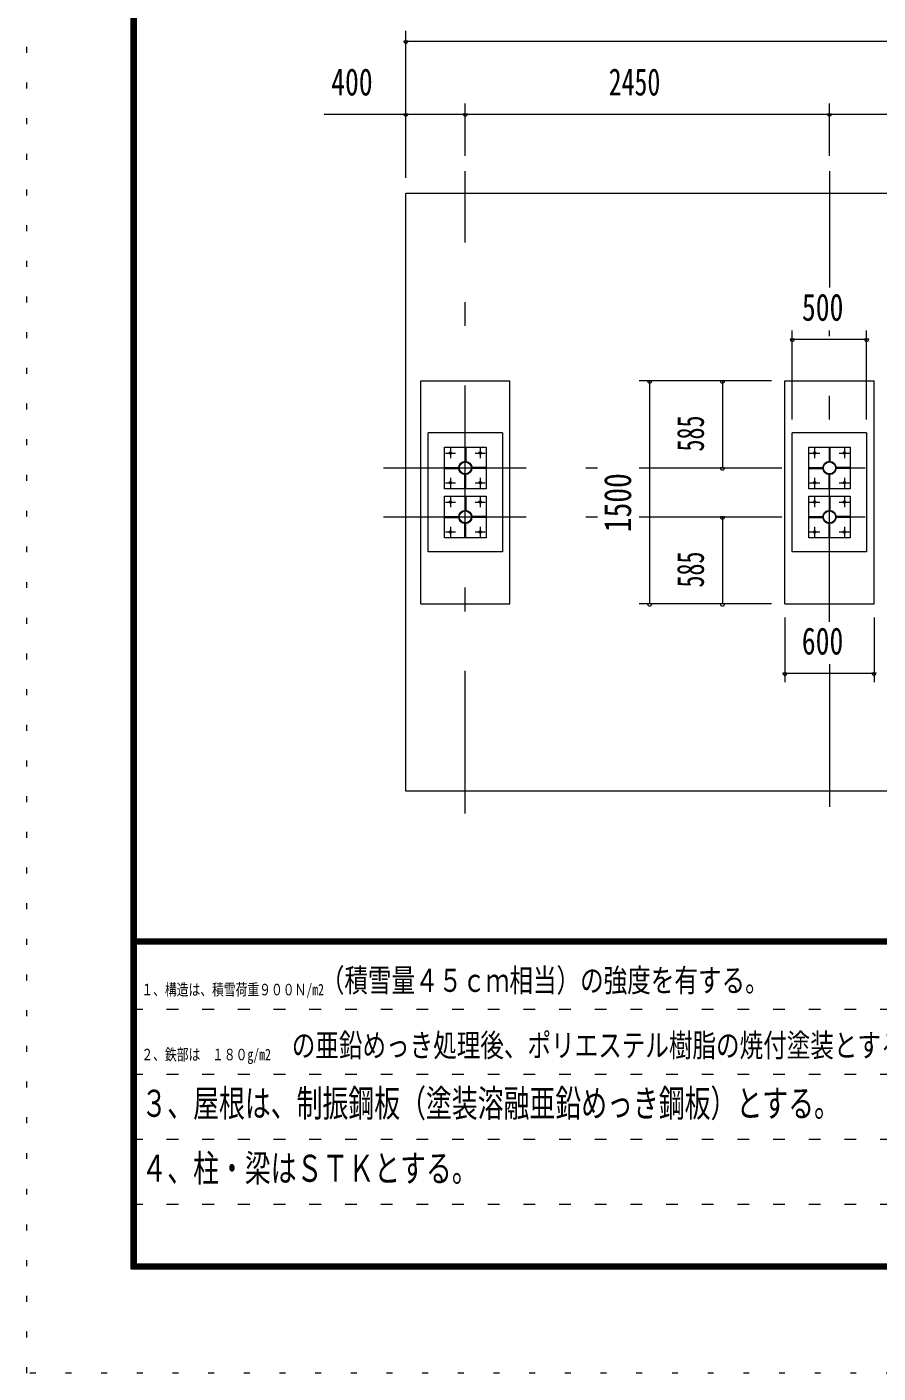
# Model space of a CAD drawing. Units: millimetres, scale not verified. Extents: x -31546 to 31551, y -14700 to 14700.
# Drawn here: x -10029 to -4302, y -14700 to -5647 of the extents above; entities that cross this region are included whole.
import ezdxf
from ezdxf.enums import TextEntityAlignment as Align

# ---------------------------------------------------------------- set-up
doc = ezdxf.new("R2010")
doc.units = ezdxf.units.MM
doc.header["$LTSCALE"] = 80
for name, pattern in [('USER1', [3, 1, -2]), ('USER3', [24, 12, -5, 2, -5]), ('USER4', [3, 0.5, -2.5])]:
    doc.linetypes.add(name, pattern=pattern)
doc.layers.add('0-1_0-F1TEXT', color=7, linetype='Continuous')
for name, color, linetype, lineweight in [('0-2_1-07BOLD', 7, 'Continuous', 18), ('0-3_1-27CENTER', 3, 'USER3', 18), ('0-5_1-57DIM', 3, 'Continuous', 18), ('0-C_F-F1PAPER', 5, 'Continuous', 18), ('0-D_F-E_J_ADD', 5, 'USER4', 18)]:
    doc.layers.add(name, color=color, linetype=linetype, lineweight=lineweight)
doc.styles.add('ＭＳ ゴシック', font='')
doc.styles.get('ＭＳ ゴシック').set_extended_font_data('MS Gothic')

msp = doc.modelspace()

# ---------------------------------------------------------------- linework, layer by layer
at = {"layer": '0-2_1-07BOLD'}
for p, q in [((-7479.41, -10787.46), (-7479.41, -6767.46)), ((3520.59, -6767.46), (-7479.41, -6767.46)), ((-6779.41, -9527.46), (-6779.41, -8027.46)), ((-4929.41, -8027.46), (-4329.41, -8027.46)), ((-4929.41, -9527.46), (-4929.41, -8027.46)), ((-4329.41, -9527.46), (-4329.41, -8027.46)), ((-6829.41, -8377.46), (-7329.41, -8377.46)), ((-7329.41, -9177.46), (-7329.41, -8377.46)), ((-6829.41, -8377.46), (-6829.41, -9177.46)), ((-4379.41, -8377.46), (-4879.41, -8377.46)), ((-4879.41, -9177.46), (-4879.41, -8377.46)), ((-4379.41, -8377.46), (-4379.41, -9177.46)), ((-7082.41, -8472.91), (-7082.41, -8567.91)), ((-4632.41, -8472.91), (-4626.41, -8472.91)), ((-4632.41, -8472.91), (-4632.41, -8567.91)), ((-4626.41, -8472.91), (-4626.41, -8567.91)), ((-7082.41, -8547.91), (-7076.41, -8547.91)), ((-7082.41, -8567.91), (-7076.41, -8567.91)), ((-4632.41, -8547.91), (-4626.41, -8547.91)), ((-4632.41, -8567.91), (-4626.41, -8567.91)), ((-7218.96, -8615.46), (-7123.96, -8615.46)), ((-7143.96, -8615.46), (-7143.96, -8609.46)), ((-7123.96, -8615.46), (-7123.96, -8609.46)), ((-7076.41, -8657.01), (-7082.41, -8657.01)), ((-7076.41, -8677.01), (-7082.41, -8677.01)), ((-7076.41, -8752.01), (-7076.41, -8657.01)), ((-7034.86, -8609.46), (-7034.86, -8615.46)), ((-6939.86, -8609.46), (-7034.86, -8609.46)), ((-6939.86, -8615.46), (-7034.86, -8615.46)), ((-7014.86, -8609.46), (-7014.86, -8615.46)), ((-6939.86, -8609.46), (-6939.86, -8615.46)), ((-4768.96, -8609.46), (-4673.96, -8609.46)), ((-4768.96, -8615.46), (-4768.96, -8609.46)), ((-4768.96, -8615.46), (-4673.96, -8615.46)), ((-4693.96, -8615.46), (-4693.96, -8609.46)), ((-4673.96, -8615.46), (-4673.96, -8609.46)), ((-4632.41, -8752.01), (-4632.41, -8657.01)), ((-4626.41, -8677.01), (-4632.41, -8677.01)), ((-4584.86, -8609.46), (-4584.86, -8615.46)), ((-4489.86, -8609.46), (-4584.86, -8609.46)), ((-4489.86, -8615.46), (-4584.86, -8615.46)), ((-4564.86, -8609.46), (-4564.86, -8615.46)), ((-4489.86, -8609.46), (-4489.86, -8615.46)), ((-4626.41, -8752.01), (-4632.41, -8752.01)), ((-7082.41, -8802.91), (-7082.41, -8897.91)), ((-4769.41, -8802.46), (-4489.41, -8802.46)), ((-4769.41, -9082.46), (-4769.41, -8802.46)), ((-4632.41, -8802.91), (-4632.41, -8897.91)), ((-4489.41, -8802.46), (-4489.41, -9082.46)), ((-7218.96, -8945.46), (-7123.96, -8945.46)), ((-7143.96, -8945.46), (-7143.96, -8939.46)), ((-7123.96, -8945.46), (-7123.96, -8939.46)), ((-7082.41, -8877.91), (-7076.41, -8877.91)), ((-7082.41, -8897.91), (-7076.41, -8897.91)), ((-6939.86, -8945.46), (-7034.86, -8945.46)), ((-7014.86, -8939.46), (-7014.86, -8945.46)), ((-6939.86, -8939.46), (-6939.86, -8945.46)), ((-4768.96, -8939.46), (-4673.96, -8939.46)), ((-4768.96, -8945.46), (-4768.96, -8939.46)), ((-4768.96, -8945.46), (-4673.96, -8945.46)), ((-4693.96, -8945.46), (-4693.96, -8939.46)), ((-4673.96, -8945.46), (-4673.96, -8939.46)), ((-4632.41, -8877.91), (-4626.41, -8877.91)), ((-4632.41, -8897.91), (-4626.41, -8897.91)), ((-4584.86, -8939.46), (-4584.86, -8945.46)), ((-4489.86, -8939.46), (-4584.86, -8939.46)), ((-4489.86, -8945.46), (-4584.86, -8945.46)), ((-4564.86, -8939.46), (-4564.86, -8945.46)), ((-4489.86, -8939.46), (-4489.86, -8945.46)), ((-7076.41, -8987.01), (-7082.41, -8987.01)), ((-7082.41, -9082.01), (-7082.41, -8987.01)), ((-7076.41, -9007.01), (-7082.41, -9007.01)), ((-7076.41, -9082.01), (-7076.41, -8987.01)), ((-4632.41, -9082.01), (-4632.41, -8987.01)), ((-4626.41, -9007.01), (-4632.41, -9007.01)), ((-7076.41, -9082.01), (-7082.41, -9082.01)), ((-4489.41, -9082.46), (-4769.41, -9082.46)), ((-4626.41, -9082.01), (-4632.41, -9082.01)), ((-6829.41, -9177.46), (-7329.41, -9177.46)), ((-4379.41, -9177.46), (-4879.41, -9177.46)), ((-7379.41, -9527.46), (-6779.41, -9527.46)), ((-4929.41, -9527.46), (-4329.41, -9527.46))]:
    msp.add_line(p, q, dxfattribs=at)
for points in [[(3520.59, -6767.46), (3520.59, -10787.46), (-7479.41, -10787.46)], [(-7379.41, -9527.46), (-7379.41, -8027.46), (-6779.41, -8027.46)], [(-7082.41, -8472.91), (-7076.41, -8472.91), (-7076.41, -8567.91)], [(-7218.96, -8615.46), (-7218.96, -8609.46), (-7123.96, -8609.46)], [(-7076.41, -8752.01), (-7082.41, -8752.01), (-7082.41, -8657.01)], [(-4626.41, -8752.01), (-4626.41, -8657.01), (-4632.41, -8657.01)], [(-7082.41, -8802.91), (-7076.41, -8802.91), (-7076.41, -8897.91)], [(-4632.41, -8802.91), (-4626.41, -8802.91), (-4626.41, -8897.91)], [(-7218.96, -8945.46), (-7218.96, -8939.46), (-7123.96, -8939.46)], [(-6939.86, -8939.46), (-7034.86, -8939.46), (-7034.86, -8945.46)], [(-4626.41, -9082.01), (-4626.41, -8987.01), (-4632.41, -8987.01)]]:
    msp.add_lwpolyline(points, dxfattribs=at)
for points in [[(-7219.41, -8472.46), (-6939.41, -8472.46), (-6939.41, -8752.46), (-7219.41, -8752.46)], [(-4489.41, -8752.46), (-4769.41, -8752.46), (-4769.41, -8472.46), (-4489.41, -8472.46)], [(-7219.41, -9082.46), (-7219.41, -8802.46), (-6939.41, -8802.46), (-6939.41, -9082.46)]]:
    msp.add_lwpolyline(points, close=True, dxfattribs=at)
for centre, radius in [((-7179.41, -8512.46), 8), ((-6979.41, -8512.46), 8), ((-4729.41, -8512.46), 8), ((-4529.41, -8512.46), 8), ((-7079.41, -8612.46), 44.55), ((-7079.41, -8612.46), 40.35), ((-4629.41, -8612.46), 44.55), ((-4629.41, -8612.46), 40.35), ((-7179.41, -8712.46), 8), ((-6979.41, -8712.46), 8), ((-4729.41, -8712.46), 8), ((-4529.41, -8712.46), 8), ((-7179.41, -8842.46), 8), ((-6979.41, -8842.46), 8), ((-4729.41, -8842.46), 8), ((-4529.41, -8842.46), 8), ((-7079.41, -8942.46), 44.55), ((-7079.41, -8942.46), 40.35), ((-4629.41, -8942.46), 44.55), ((-4629.41, -8942.46), 40.35), ((-7179.41, -9042.46), 8), ((-6979.41, -9042.46), 8), ((-4729.41, -9042.46), 8), ((-4529.41, -9042.46), 8)]:
    msp.add_circle(centre, radius, dxfattribs=at)
at = {"layer": '0-3_1-27CENTER'}
for p, q in [((-7079.41, -10937.46), (-7079.41, -6617.46)), ((-4629.41, -6617.46), (-4629.41, -7398.88)), ((-4629.41, -9647.46), (-4629.41, -7687.46)), ((-7179.41, -8478.31), (-7179.41, -8546.6)), ((-6979.41, -8478.31), (-6979.41, -8546.6)), ((-4729.41, -8478.31), (-4729.41, -8546.6)), ((-4529.41, -8478.31), (-4529.41, -8546.6)), ((-7213.56, -8512.46), (-7145.27, -8512.46)), ((-7013.56, -8512.46), (-6945.27, -8512.46)), ((-4763.55, -8512.46), (-4695.27, -8512.46)), ((-4563.56, -8512.46), (-4495.27, -8512.46)), ((-7629.41, -8612.46), (-6190.32, -8612.46)), ((-7179.41, -8678.31), (-7179.41, -8746.6)), ((-6979.41, -8678.31), (-6979.41, -8746.6)), ((-5909.41, -8612.46), (-4209.41, -8612.46)), ((-4729.41, -8678.31), (-4729.41, -8746.6)), ((-4529.41, -8678.31), (-4529.41, -8746.6)), ((-7213.56, -8712.46), (-7145.27, -8712.46)), ((-7013.56, -8712.46), (-6945.27, -8712.46)), ((-4763.55, -8712.46), (-4695.27, -8712.46)), ((-4563.56, -8712.46), (-4495.27, -8712.46)), ((-7213.56, -8842.46), (-7145.27, -8842.46)), ((-7179.41, -8808.31), (-7179.41, -8876.6)), ((-7013.56, -8842.46), (-6945.27, -8842.46)), ((-6979.41, -8808.31), (-6979.41, -8876.6)), ((-4763.55, -8842.46), (-4695.27, -8842.46)), ((-4729.41, -8808.31), (-4729.41, -8876.6)), ((-4563.56, -8842.46), (-4495.27, -8842.46)), ((-4529.41, -8808.31), (-4529.41, -8876.6)), ((-7629.41, -8942.46), (-6190.32, -8942.46)), ((-5909.41, -8942.46), (-4209.41, -8942.46)), ((-7213.56, -9042.46), (-7145.27, -9042.46)), ((-7179.41, -9008.31), (-7179.41, -9076.6)), ((-7013.56, -9042.46), (-6945.27, -9042.46)), ((-6979.41, -9008.31), (-6979.41, -9076.6)), ((-4763.55, -9042.46), (-4695.27, -9042.46)), ((-4729.41, -9008.31), (-4729.41, -9076.6)), ((-4563.56, -9042.46), (-4495.27, -9042.46)), ((-4529.41, -9008.31), (-4529.41, -9076.6)), ((-4629.41, -9932.27), (-4629.41, -10937.46))]:
    msp.add_line(p, q, dxfattribs=at)
at = {"layer": '0-5_1-57DIM'}
for p, q in [((-7479.41, -6662.46), (-7479.41, -5672.46)), ((-7465.41, -5742.46), (-7493.41, -5742.46)), ((-7479.41, -5742.46), (3520.59, -5742.46)), ((-8028.91, -6232.46), (4070.09, -6232.46)), ((-7465.41, -6232.46), (-7493.41, -6232.46)), ((-7065.41, -6232.46), (-7093.41, -6232.46)), ((-7079.41, -6512.46), (-7079.41, -6162.46)), ((-4615.41, -6232.46), (-4643.41, -6232.46)), ((-4629.41, -6512.46), (-4629.41, -6162.46)), ((-4879.41, -8287.46), (-4879.41, -7687.46)), ((-4379.41, -8287.46), (-4379.41, -7687.46)), ((-4865.41, -7747.46), (-4893.41, -7747.46)), ((-4879.41, -7747.46), (-4379.41, -7747.46)), ((-4365.41, -7747.46), (-4393.41, -7747.46)), ((-5019.41, -8027.46), (-5909.41, -8027.46)), ((-5825.41, -8027.46), (-5853.41, -8027.46)), ((-5839.41, -8027.46), (-5839.41, -9527.46)), ((-5335.41, -8027.46), (-5363.41, -8027.46)), ((-5349.41, -8027.46), (-5349.41, -8612.46)), ((-5335.41, -8612.46), (-5363.41, -8612.46)), ((-5335.41, -8942.46), (-5363.41, -8942.46)), ((-5349.41, -8942.46), (-5349.41, -9527.46)), ((-5019.41, -9527.46), (-5909.41, -9527.46)), ((-5825.41, -9527.46), (-5853.41, -9527.46)), ((-5335.41, -9527.46), (-5363.41, -9527.46)), ((-4929.41, -9617.46), (-4929.41, -10052.27)), ((-4329.41, -9617.46), (-4329.41, -10052.27)), ((-4915.41, -9992.27), (-4943.41, -9992.27)), ((-4929.41, -9992.27), (-4329.41, -9992.27)), ((-4315.41, -9992.27), (-4343.41, -9992.27))]:
    msp.add_line(p, q, dxfattribs=at)
for centre in [(-7479.41, -5742.46), (-7479.41, -6232.46), (-7079.41, -6232.46), (-4629.41, -6232.46), (-4879.41, -7747.46), (-4379.41, -7747.46), (-5839.41, -8027.46), (-5349.41, -8027.46), (-5349.41, -8612.46), (-5349.41, -8942.46), (-5839.41, -9527.46), (-5349.41, -9527.46), (-4929.41, -9992.27), (-4329.41, -9992.27)]:
    msp.add_arc(centre, 14, 180, 0, dxfattribs=at)
at = {"layer": '0-C_F-F1PAPER'}
for p, q in [((-9328.87, 14140), (-9328.87, -14000)), ((-9325.37, 14136.5), (-9325.37, -13996.5)), ((-9321.87, 14133), (-9321.87, -13993)), ((-9318.37, 14129.5), (-9318.37, -13989.5)), ((-9314.87, 14126), (-9314.87, -13986)), ((-9311.37, 14122.5), (-9311.37, -13982.5)), ((-9307.87, 14119), (-9307.87, -13979)), ((-9304.37, 14115.5), (-9304.37, -13975.5)), ((-9300.87, 14112), (-9300.87, -13972)), ((-9297.37, 14108.5), (-9297.37, -13968.5)), ((-9293.87, 14105), (-9293.87, -13965)), ((30816.13, -11781), (-9293.87, -11781)), ((30816.13, -11784.5), (-9293.87, -11784.5)), ((30816.13, -11788), (-9293.87, -11788)), ((30816.13, -11791.5), (-9293.87, -11791.5)), ((30816.13, -11795), (-9293.87, -11795)), ((30816.13, -11798.5), (-9293.87, -11798.5)), ((30816.13, -11802), (-9293.87, -11802)), ((30816.13, -11805.5), (-9293.87, -11805.5)), ((30816.13, -11809), (-9293.87, -11809)), ((30816.13, -11812.5), (-9293.87, -11812.5)), ((30816.13, -11816), (-9293.87, -11816)), ((-9328.87, -14000), (30851.13, -14000)), ((-9321.87, -13993), (30844.13, -13993)), ((-9314.87, -13986), (30837.13, -13986)), ((-9307.87, -13979), (30830.13, -13979)), ((-9293.87, -13965), (30816.13, -13965))]:
    msp.add_line(p, q, dxfattribs=at)
at = {"layer": '0-C_F-F1PAPER', "color": 6, "linetype": 'USER1'}
for p, q in [((-9328.87, -12252.8), (16221.14, -12252.8)), ((-9328.87, -12689.6), (16221.14, -12689.6)), ((-9328.87, -13126.4), (16221.14, -13126.4)), ((-9328.87, -13563.2), (12709.94, -13563.2))]:
    msp.add_line(p, q, dxfattribs=at)
at = {"layer": '0-C_F-F1PAPER'}
for points in [[(-9325.37, -13996.5), (30847.63, -13996.5), (30847.63, 14136.5)], [(-9318.37, -13989.5), (30840.63, -13989.5), (30840.63, 14129.5)], [(-9311.37, -13982.5), (30833.63, -13982.5), (30833.63, 14122.5)], [(-9304.37, -13975.5), (30826.63, -13975.5), (30826.63, 14115.5)], [(-9300.87, -13972), (30823.13, -13972), (30823.13, 14112)], [(-9297.37, -13968.5), (30819.63, -13968.5), (30819.63, 14108.5)]]:
    msp.add_lwpolyline(points, dxfattribs=at)
at = {"layer": '0-D_F-E_J_ADD'}
msp.add_line((31551.13, -14700), (-10028.87, -14700), dxfattribs=at)
msp.add_lwpolyline([(-10028.87, -14700), (-10028.87, 14700), (31551.13, 14700)], dxfattribs=at)

# ---------------------------------------------------------------- texts
at = {"layer": '0-1_0-F1TEXT', "style": 'ＭＳ ゴシック'}
for s, height, width, p in [('（積雪量４５ｃｍ相当）の強度を有する。', 155, 0.75, (-8051.38, -12182.8)), ('１、構造は、積雪荷重９００Ｎ/m2', 77.49, 0.75, (-9258.87, -12182.8)), ('\u3000の亜鉛めっき処理後、ポリエステル樹脂の焼付塗装とする。', 155, 0.75, (-8405.43, -12619.6)), ('２、鉄部は\u3000１８０g/m2', 77.49, 0.75, (-9258.86, -12619.6)), ('３、屋根は、制振鋼板（塗装溶融亜鉛めっき鋼板）とする。', 182.3, 0.7, (-9258.87, -13031.53)), ('４、柱・梁はＳＴＫとする。', 182.3, 0.7, (-9258.86, -13468.33))]:
    msp.add_text(s, height=height, dxfattribs=dict(at, width=width)).set_placement(p, align=Align.BOTTOM_LEFT)
at = {"layer": '0-5_1-57DIM', "color": 7, "style": 'ＭＳ ゴシック'}
for s, width, p in [('400', 0.75, (-7981.84, -6162.46)), ('2450', 0.7, (-6114.82, -6162.46)), ('500', 0.75, (-4814.83, -7677.46)), ('600', 0.75, (-4815.41, -9922.27))]:
    msp.add_text(s, height=182.3, dxfattribs=dict(at, width=width)).set_placement(p, align=Align.BOTTOM_LEFT)
for s, width, p in [('585', 0.65, (-5419.41, -8501.81)), ('1500', 0.8, (-5909.41, -9044.83)), ('585', 0.65, (-5419.41, -9416.81))]:
    msp.add_text(s, height=182.3, rotation=90, dxfattribs=dict(at, width=width)).set_placement(p, align=Align.BOTTOM_LEFT)

doc.saveas('drawing.dxf')
